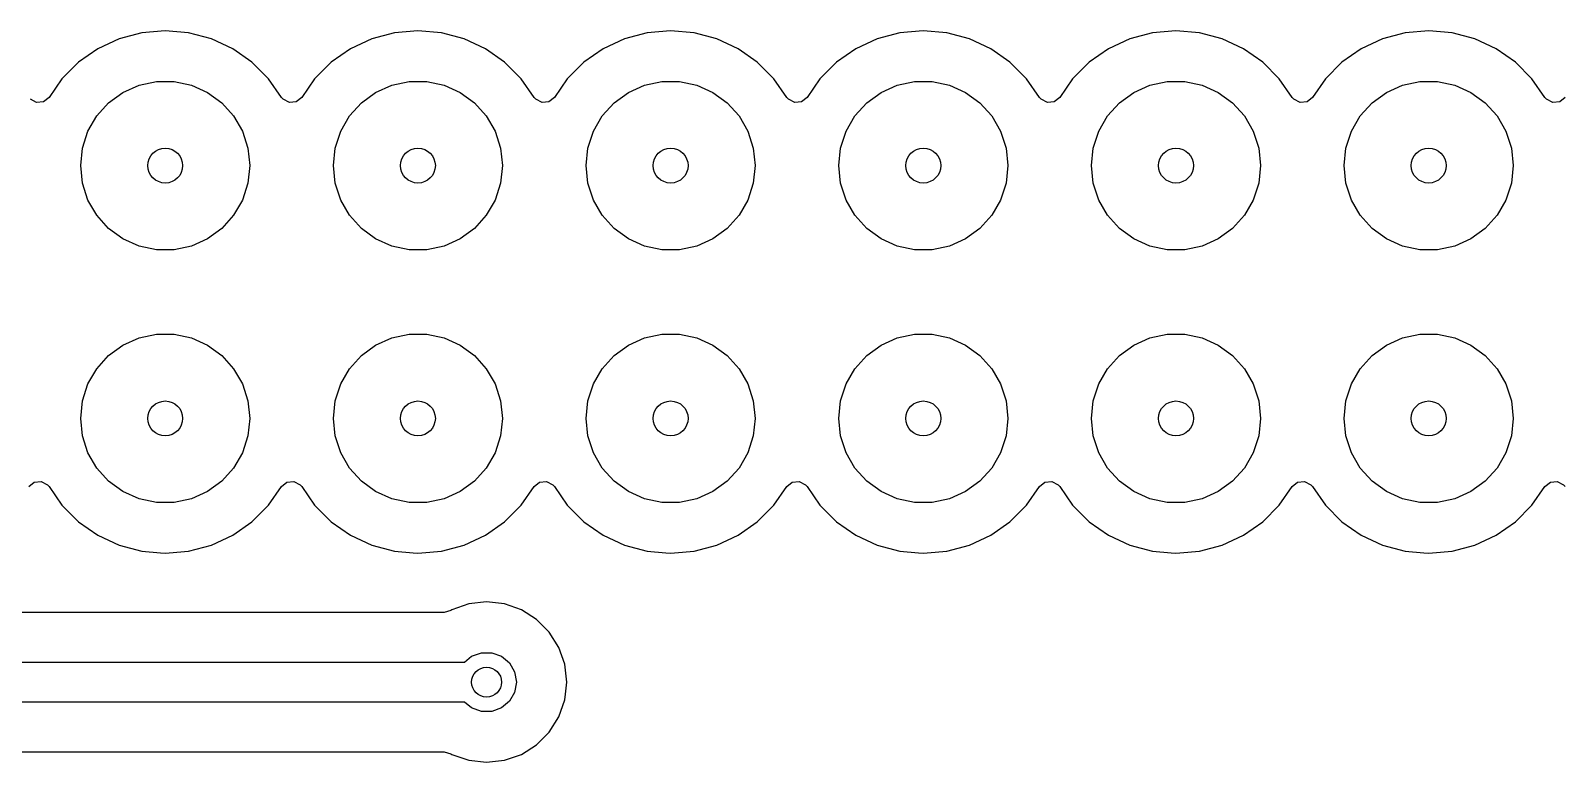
# Model space of a CAD drawing. Extents: x 0.03 to 1.97, y 0.03 to 3.58.
# Drawn here: x 0.997 to 1.604, y 0.414 to 0.703 of the extents above; entities that cross this region are included whole.
import ezdxf

# ---------------------------------------------------------------- set-up
doc = ezdxf.new("R2010")
doc.units = 0
doc.header["$MEASUREMENT"] = 0
doc.layers.add('BLACK', color=7, linetype='CONTINUOUS')

msp = doc.modelspace()

# ---------------------------------------------------------------- linework, layer by layer
at = {"layer": 'BLACK', "linetype": 'CONTINUOUS'}
for p, q in [((1.03175, 0.70015), (1.02331, 0.69622)), ((1.04073, 0.70256), (1.03175, 0.70015)), ((1.03175, 0.70015), (1.03175, 0.70015)), ((1.05, 0.70337), (1.04073, 0.70256)), ((1.04073, 0.70256), (1.04073, 0.70256)), ((1.05927, 0.70256), (1.05, 0.70337)), ((1.05, 0.70337), (1.05, 0.70337)), ((1.06825, 0.70015), (1.05927, 0.70256)), ((1.05927, 0.70256), (1.05927, 0.70256)), ((1.07669, 0.69622), (1.06825, 0.70015)), ((1.06825, 0.70015), (1.06825, 0.70015)), ((1.06825, 0.70015), (1.06825, 0.70015)), ((1.13175, 0.70015), (1.12331, 0.69622)), ((1.14073, 0.70256), (1.13175, 0.70015)), ((1.13175, 0.70015), (1.13175, 0.70015)), ((1.15, 0.70337), (1.14073, 0.70256)), ((1.14073, 0.70256), (1.14073, 0.70256)), ((1.15927, 0.70256), (1.15, 0.70337)), ((1.15, 0.70337), (1.15, 0.70337)), ((1.16825, 0.70015), (1.15927, 0.70256)), ((1.15927, 0.70256), (1.15927, 0.70256)), ((1.17669, 0.69622), (1.16825, 0.70015)), ((1.16825, 0.70015), (1.16825, 0.70015)), ((1.16825, 0.70015), (1.16825, 0.70015)), ((1.23175, 0.70015), (1.22331, 0.69622)), ((1.24073, 0.70256), (1.23175, 0.70015)), ((1.23175, 0.70015), (1.23175, 0.70015)), ((1.25, 0.70337), (1.24073, 0.70256)), ((1.24073, 0.70256), (1.24073, 0.70256)), ((1.25927, 0.70256), (1.25, 0.70337)), ((1.25, 0.70337), (1.25, 0.70337)), ((1.26825, 0.70015), (1.25927, 0.70256)), ((1.25927, 0.70256), (1.25927, 0.70256)), ((1.27669, 0.69622), (1.26825, 0.70015)), ((1.26825, 0.70015), (1.26825, 0.70015)), ((1.26825, 0.70015), (1.26825, 0.70015)), ((1.33175, 0.70015), (1.32331, 0.69622)), ((1.34073, 0.70256), (1.33175, 0.70015)), ((1.33175, 0.70015), (1.33175, 0.70015)), ((1.35, 0.70337), (1.34073, 0.70256)), ((1.34073, 0.70256), (1.34073, 0.70256)), ((1.35927, 0.70256), (1.35, 0.70337)), ((1.35, 0.70337), (1.35, 0.70337)), ((1.36825, 0.70015), (1.35927, 0.70256)), ((1.35927, 0.70256), (1.35927, 0.70256)), ((1.37669, 0.69622), (1.36825, 0.70015)), ((1.36825, 0.70015), (1.36825, 0.70015)), ((1.36825, 0.70015), (1.36825, 0.70015)), ((1.43175, 0.70015), (1.42331, 0.69622)), ((1.44073, 0.70256), (1.43175, 0.70015)), ((1.43175, 0.70015), (1.43175, 0.70015)), ((1.45, 0.70337), (1.44073, 0.70256)), ((1.44073, 0.70256), (1.44073, 0.70256)), ((1.45927, 0.70256), (1.45, 0.70337)), ((1.45, 0.70337), (1.45, 0.70337)), ((1.46825, 0.70015), (1.45927, 0.70256)), ((1.45927, 0.70256), (1.45927, 0.70256)), ((1.47669, 0.69622), (1.46825, 0.70015)), ((1.46825, 0.70015), (1.46825, 0.70015)), ((1.46825, 0.70015), (1.46825, 0.70015)), ((1.53175, 0.70015), (1.52331, 0.69622)), ((1.54073, 0.70256), (1.53175, 0.70015)), ((1.53175, 0.70015), (1.53175, 0.70015)), ((1.55, 0.70337), (1.54073, 0.70256)), ((1.54073, 0.70256), (1.54073, 0.70256)), ((1.55927, 0.70256), (1.55, 0.70337)), ((1.55, 0.70337), (1.55, 0.70337)), ((1.56825, 0.70015), (1.55927, 0.70256)), ((1.55927, 0.70256), (1.55927, 0.70256)), ((1.57669, 0.69622), (1.56825, 0.70015)), ((1.56825, 0.70015), (1.56825, 0.70015)), ((1.56825, 0.70015), (1.56825, 0.70015)), ((1.02331, 0.69622), (1.01569, 0.69089)), ((1.02331, 0.69622), (1.02331, 0.69622)), ((1.08431, 0.69089), (1.07669, 0.69622)), ((1.07669, 0.69622), (1.07669, 0.69622)), ((1.07669, 0.69622), (1.07669, 0.69622)), ((1.12331, 0.69622), (1.11569, 0.69089)), ((1.12331, 0.69622), (1.12331, 0.69622)), ((1.18431, 0.69089), (1.17669, 0.69622)), ((1.17669, 0.69622), (1.17669, 0.69622)), ((1.17669, 0.69622), (1.17669, 0.69622)), ((1.22331, 0.69622), (1.21569, 0.69089)), ((1.22331, 0.69622), (1.22331, 0.69622)), ((1.28431, 0.69089), (1.27669, 0.69622)), ((1.27669, 0.69622), (1.27669, 0.69622)), ((1.27669, 0.69622), (1.27669, 0.69622)), ((1.32331, 0.69622), (1.31569, 0.69089)), ((1.32331, 0.69622), (1.32331, 0.69622)), ((1.38431, 0.69089), (1.37669, 0.69622)), ((1.37669, 0.69622), (1.37669, 0.69622)), ((1.37669, 0.69622), (1.37669, 0.69622)), ((1.42331, 0.69622), (1.41569, 0.69089)), ((1.42331, 0.69622), (1.42331, 0.69622)), ((1.48431, 0.69089), (1.47669, 0.69622)), ((1.47669, 0.69622), (1.47669, 0.69622)), ((1.47669, 0.69622), (1.47669, 0.69622)), ((1.52331, 0.69622), (1.51569, 0.69089)), ((1.52331, 0.69622), (1.52331, 0.69622)), ((1.58431, 0.69089), (1.57669, 0.69622)), ((1.57669, 0.69622), (1.57669, 0.69622)), ((1.57669, 0.69622), (1.57669, 0.69622)), ((1.01569, 0.69089), (1.00911, 0.68431)), ((1.09089, 0.68431), (1.08431, 0.69089)), ((1.08431, 0.69089), (1.08431, 0.69089)), ((1.11569, 0.69089), (1.10911, 0.68431)), ((1.19089, 0.68431), (1.18431, 0.69089)), ((1.18431, 0.69089), (1.18431, 0.69089)), ((1.21569, 0.69089), (1.20911, 0.68431)), ((1.29089, 0.68431), (1.28431, 0.69089)), ((1.28431, 0.69089), (1.28431, 0.69089)), ((1.31569, 0.69089), (1.30911, 0.68431)), ((1.39089, 0.68431), (1.38431, 0.69089)), ((1.38431, 0.69089), (1.38431, 0.69089)), ((1.41569, 0.69089), (1.40911, 0.68431)), ((1.49089, 0.68431), (1.48431, 0.69089)), ((1.48431, 0.69089), (1.48431, 0.69089)), ((1.51569, 0.69089), (1.50911, 0.68431)), ((1.59089, 0.68431), (1.58431, 0.69089)), ((1.58431, 0.69089), (1.58431, 0.69089)), ((1.00911, 0.68431), (1.004, 0.677)), ((1.03327, 0.67898), (1.03966, 0.68183)), ((1.03966, 0.68183), (1.0465, 0.68328)), ((1.0465, 0.68328), (1.0535, 0.68328)), ((1.0535, 0.68328), (1.06034, 0.68183)), ((1.06034, 0.68183), (1.06673, 0.67898)), ((1.096, 0.677), (1.09089, 0.68431)), ((1.10911, 0.68431), (1.104, 0.677)), ((1.13327, 0.67898), (1.13966, 0.68183)), ((1.13966, 0.68183), (1.1465, 0.68328)), ((1.1465, 0.68328), (1.1535, 0.68328)), ((1.1535, 0.68328), (1.16034, 0.68183)), ((1.16034, 0.68183), (1.16673, 0.67898)), ((1.196, 0.677), (1.19089, 0.68431)), ((1.20911, 0.68431), (1.204, 0.677)), ((1.23327, 0.67898), (1.23966, 0.68183)), ((1.23966, 0.68183), (1.2465, 0.68328)), ((1.2465, 0.68328), (1.2535, 0.68328)), ((1.2535, 0.68328), (1.26034, 0.68183)), ((1.26034, 0.68183), (1.26673, 0.67898)), ((1.296, 0.677), (1.29089, 0.68431)), ((1.30911, 0.68431), (1.304, 0.677)), ((1.33327, 0.67898), (1.33966, 0.68183)), ((1.33966, 0.68183), (1.3465, 0.68328)), ((1.3465, 0.68328), (1.3535, 0.68328)), ((1.3535, 0.68328), (1.36034, 0.68183)), ((1.36034, 0.68183), (1.36673, 0.67898)), ((1.396, 0.677), (1.39089, 0.68431)), ((1.40911, 0.68431), (1.404, 0.677)), ((1.43327, 0.67898), (1.43966, 0.68183)), ((1.43966, 0.68183), (1.4465, 0.68328)), ((1.4465, 0.68328), (1.4535, 0.68328)), ((1.4535, 0.68328), (1.46034, 0.68183)), ((1.46034, 0.68183), (1.46673, 0.67898)), ((1.496, 0.677), (1.49089, 0.68431)), ((1.50911, 0.68431), (1.504, 0.677)), ((1.53327, 0.67898), (1.53966, 0.68183)), ((1.53966, 0.68183), (1.5465, 0.68328)), ((1.5465, 0.68328), (1.5535, 0.68328)), ((1.5535, 0.68328), (1.56034, 0.68183)), ((1.56034, 0.68183), (1.56673, 0.67898)), ((1.596, 0.677), (1.59089, 0.68431)), ((0.99911, 0.675), (0.99666, 0.67624)), ((1.00185, 0.67528), (0.99911, 0.675)), ((1.004, 0.677), (1.00185, 0.67528)), ((1.02293, 0.66967), (1.02761, 0.67487)), ((1.02761, 0.67487), (1.03327, 0.67898)), ((1.06673, 0.67898), (1.07239, 0.67487)), ((1.07239, 0.67487), (1.07707, 0.66967)), ((1.09666, 0.67624), (1.096, 0.677)), ((1.09911, 0.675), (1.09666, 0.67624)), ((1.10185, 0.67528), (1.09911, 0.675)), ((1.104, 0.677), (1.10185, 0.67528)), ((1.12293, 0.66967), (1.12761, 0.67487)), ((1.12761, 0.67487), (1.13327, 0.67898)), ((1.16673, 0.67898), (1.17239, 0.67487)), ((1.17239, 0.67487), (1.17707, 0.66967)), ((1.19666, 0.67624), (1.196, 0.677)), ((1.19911, 0.675), (1.19666, 0.67624)), ((1.20185, 0.67528), (1.19911, 0.675)), ((1.204, 0.677), (1.20185, 0.67528)), ((1.22293, 0.66967), (1.22761, 0.67487)), ((1.22761, 0.67487), (1.23327, 0.67898)), ((1.26673, 0.67898), (1.27239, 0.67487)), ((1.27239, 0.67487), (1.27707, 0.66967)), ((1.29666, 0.67624), (1.296, 0.677)), ((1.29911, 0.675), (1.29666, 0.67624)), ((1.30185, 0.67528), (1.29911, 0.675)), ((1.304, 0.677), (1.30185, 0.67528)), ((1.32293, 0.66967), (1.32761, 0.67487)), ((1.32761, 0.67487), (1.33327, 0.67898)), ((1.36673, 0.67898), (1.37239, 0.67487)), ((1.37239, 0.67487), (1.37707, 0.66967)), ((1.39666, 0.67624), (1.396, 0.677)), ((1.39911, 0.675), (1.39666, 0.67624)), ((1.40185, 0.67528), (1.39911, 0.675)), ((1.404, 0.677), (1.40185, 0.67528)), ((1.42293, 0.66967), (1.42761, 0.67487)), ((1.42761, 0.67487), (1.43327, 0.67898)), ((1.46673, 0.67898), (1.47239, 0.67487)), ((1.47239, 0.67487), (1.47707, 0.66967)), ((1.49666, 0.67624), (1.496, 0.677)), ((1.49911, 0.675), (1.49666, 0.67624)), ((1.50185, 0.67528), (1.49911, 0.675)), ((1.504, 0.677), (1.50185, 0.67528)), ((1.52293, 0.66967), (1.52761, 0.67487)), ((1.52761, 0.67487), (1.53327, 0.67898)), ((1.56673, 0.67898), (1.57239, 0.67487)), ((1.57239, 0.67487), (1.57707, 0.66967)), ((1.59666, 0.67624), (1.596, 0.677)), ((1.59911, 0.675), (1.59666, 0.67624)), ((1.60185, 0.67528), (1.59911, 0.675)), ((1.604, 0.677), (1.60185, 0.67528)), ((1.01943, 0.66361), (1.02293, 0.66967)), ((1.07707, 0.66967), (1.08057, 0.66361)), ((1.11943, 0.66361), (1.12293, 0.66967)), ((1.17707, 0.66967), (1.18057, 0.66361)), ((1.21943, 0.66361), (1.22293, 0.66967)), ((1.27707, 0.66967), (1.28057, 0.66361)), ((1.31943, 0.66361), (1.32293, 0.66967)), ((1.37707, 0.66967), (1.38057, 0.66361)), ((1.41943, 0.66361), (1.42293, 0.66967)), ((1.47707, 0.66967), (1.48057, 0.66361)), ((1.51943, 0.66361), (1.52293, 0.66967)), ((1.57707, 0.66967), (1.58057, 0.66361)), ((1.01727, 0.65696), (1.01943, 0.66361)), ((1.08057, 0.66361), (1.08273, 0.65696)), ((1.11727, 0.65696), (1.11943, 0.66361)), ((1.18057, 0.66361), (1.18273, 0.65696)), ((1.21727, 0.65696), (1.21943, 0.66361)), ((1.28057, 0.66361), (1.28273, 0.65696)), ((1.31727, 0.65696), (1.31943, 0.66361)), ((1.38057, 0.66361), (1.38273, 0.65696)), ((1.41727, 0.65696), (1.41943, 0.66361)), ((1.48057, 0.66361), (1.48273, 0.65696)), ((1.51727, 0.65696), (1.51943, 0.66361)), ((1.58057, 0.66361), (1.58273, 0.65696)), ((1.01654, 0.65), (1.01727, 0.65696)), ((1.08273, 0.65696), (1.08346, 0.65)), ((1.11654, 0.65), (1.11727, 0.65696)), ((1.18273, 0.65696), (1.18346, 0.65)), ((1.21654, 0.65), (1.21727, 0.65696)), ((1.28273, 0.65696), (1.28346, 0.65)), ((1.31654, 0.65), (1.31727, 0.65696)), ((1.38273, 0.65696), (1.38346, 0.65)), ((1.41654, 0.65), (1.41727, 0.65696)), ((1.48273, 0.65696), (1.48346, 0.65)), ((1.51654, 0.65), (1.51727, 0.65696)), ((1.58273, 0.65696), (1.58346, 0.65)), ((1.01727, 0.64304), (1.01654, 0.65)), ((1.08346, 0.65), (1.08273, 0.64304)), ((1.11727, 0.64304), (1.11654, 0.65)), ((1.18346, 0.65), (1.18273, 0.64304)), ((1.21727, 0.64304), (1.21654, 0.65)), ((1.28346, 0.65), (1.28273, 0.64304)), ((1.31727, 0.64304), (1.31654, 0.65)), ((1.38346, 0.65), (1.38273, 0.64304)), ((1.41727, 0.64304), (1.41654, 0.65)), ((1.48346, 0.65), (1.48273, 0.64304)), ((1.51727, 0.64304), (1.51654, 0.65)), ((1.58346, 0.65), (1.58273, 0.64304)), ((1.01943, 0.63639), (1.01727, 0.64304)), ((1.08273, 0.64304), (1.08057, 0.63639)), ((1.11943, 0.63639), (1.11727, 0.64304)), ((1.18273, 0.64304), (1.18057, 0.63639)), ((1.21943, 0.63639), (1.21727, 0.64304)), ((1.28273, 0.64304), (1.28057, 0.63639)), ((1.31943, 0.63639), (1.31727, 0.64304)), ((1.38273, 0.64304), (1.38057, 0.63639)), ((1.41943, 0.63639), (1.41727, 0.64304)), ((1.48273, 0.64304), (1.48057, 0.63639)), ((1.51943, 0.63639), (1.51727, 0.64304)), ((1.58273, 0.64304), (1.58057, 0.63639)), ((1.02293, 0.63033), (1.01943, 0.63639)), ((1.08057, 0.63639), (1.07707, 0.63033)), ((1.12293, 0.63033), (1.11943, 0.63639)), ((1.18057, 0.63639), (1.17707, 0.63033)), ((1.22293, 0.63033), (1.21943, 0.63639)), ((1.28057, 0.63639), (1.27707, 0.63033)), ((1.32293, 0.63033), (1.31943, 0.63639)), ((1.38057, 0.63639), (1.37707, 0.63033)), ((1.42293, 0.63033), (1.41943, 0.63639)), ((1.48057, 0.63639), (1.47707, 0.63033)), ((1.52293, 0.63033), (1.51943, 0.63639)), ((1.58057, 0.63639), (1.57707, 0.63033)), ((1.02761, 0.62513), (1.02293, 0.63033)), ((1.07707, 0.63033), (1.07239, 0.62513)), ((1.12761, 0.62513), (1.12293, 0.63033)), ((1.17707, 0.63033), (1.17239, 0.62513)), ((1.22761, 0.62513), (1.22293, 0.63033)), ((1.27707, 0.63033), (1.27239, 0.62513)), ((1.32761, 0.62513), (1.32293, 0.63033)), ((1.37707, 0.63033), (1.37239, 0.62513)), ((1.42761, 0.62513), (1.42293, 0.63033)), ((1.47707, 0.63033), (1.47239, 0.62513)), ((1.52761, 0.62513), (1.52293, 0.63033)), ((1.57707, 0.63033), (1.57239, 0.62513)), ((1.03327, 0.62102), (1.02761, 0.62513)), ((1.03966, 0.61817), (1.03327, 0.62102)), ((1.06673, 0.62102), (1.06034, 0.61817)), ((1.07239, 0.62513), (1.06673, 0.62102)), ((1.13327, 0.62102), (1.12761, 0.62513)), ((1.13966, 0.61817), (1.13327, 0.62102)), ((1.16673, 0.62102), (1.16034, 0.61817)), ((1.17239, 0.62513), (1.16673, 0.62102)), ((1.23327, 0.62102), (1.22761, 0.62513)), ((1.23966, 0.61817), (1.23327, 0.62102)), ((1.26673, 0.62102), (1.26034, 0.61817)), ((1.27239, 0.62513), (1.26673, 0.62102)), ((1.33327, 0.62102), (1.32761, 0.62513)), ((1.33966, 0.61817), (1.33327, 0.62102)), ((1.36673, 0.62102), (1.36034, 0.61817)), ((1.37239, 0.62513), (1.36673, 0.62102)), ((1.43327, 0.62102), (1.42761, 0.62513)), ((1.43966, 0.61817), (1.43327, 0.62102)), ((1.46673, 0.62102), (1.46034, 0.61817)), ((1.47239, 0.62513), (1.46673, 0.62102)), ((1.53327, 0.62102), (1.52761, 0.62513)), ((1.53966, 0.61817), (1.53327, 0.62102)), ((1.56673, 0.62102), (1.56034, 0.61817)), ((1.57239, 0.62513), (1.56673, 0.62102)), ((1.0465, 0.61672), (1.03966, 0.61817)), ((1.0535, 0.61672), (1.0465, 0.61672)), ((1.06034, 0.61817), (1.0535, 0.61672)), ((1.1465, 0.61672), (1.13966, 0.61817)), ((1.1535, 0.61672), (1.1465, 0.61672)), ((1.16034, 0.61817), (1.1535, 0.61672)), ((1.2465, 0.61672), (1.23966, 0.61817)), ((1.2535, 0.61672), (1.2465, 0.61672)), ((1.26034, 0.61817), (1.2535, 0.61672)), ((1.3465, 0.61672), (1.33966, 0.61817)), ((1.3535, 0.61672), (1.3465, 0.61672)), ((1.36034, 0.61817), (1.3535, 0.61672)), ((1.4465, 0.61672), (1.43966, 0.61817)), ((1.4535, 0.61672), (1.4465, 0.61672)), ((1.46034, 0.61817), (1.4535, 0.61672)), ((1.5465, 0.61672), (1.53966, 0.61817)), ((1.5535, 0.61672), (1.5465, 0.61672)), ((1.56034, 0.61817), (1.5535, 0.61672)), ((1.03966, 0.58183), (1.0465, 0.58328)), ((1.0465, 0.58328), (1.0535, 0.58328)), ((1.0535, 0.58328), (1.06034, 0.58183)), ((1.13966, 0.58183), (1.1465, 0.58328)), ((1.1465, 0.58328), (1.1535, 0.58328)), ((1.1535, 0.58328), (1.16034, 0.58183)), ((1.23966, 0.58183), (1.2465, 0.58328)), ((1.2465, 0.58328), (1.2535, 0.58328)), ((1.2535, 0.58328), (1.26034, 0.58183)), ((1.33966, 0.58183), (1.3465, 0.58328)), ((1.3465, 0.58328), (1.3535, 0.58328)), ((1.3535, 0.58328), (1.36034, 0.58183)), ((1.43966, 0.58183), (1.4465, 0.58328)), ((1.4465, 0.58328), (1.4535, 0.58328)), ((1.4535, 0.58328), (1.46034, 0.58183)), ((1.53966, 0.58183), (1.5465, 0.58328)), ((1.5465, 0.58328), (1.5535, 0.58328)), ((1.5535, 0.58328), (1.56034, 0.58183)), ((1.02761, 0.57487), (1.03327, 0.57898)), ((1.03327, 0.57898), (1.03966, 0.58183)), ((1.06034, 0.58183), (1.06673, 0.57898)), ((1.06673, 0.57898), (1.07239, 0.57487)), ((1.12761, 0.57487), (1.13327, 0.57898)), ((1.13327, 0.57898), (1.13966, 0.58183)), ((1.16034, 0.58183), (1.16673, 0.57898)), ((1.16673, 0.57898), (1.17239, 0.57487)), ((1.22761, 0.57487), (1.23327, 0.57898)), ((1.23327, 0.57898), (1.23966, 0.58183)), ((1.26034, 0.58183), (1.26673, 0.57898)), ((1.26673, 0.57898), (1.27239, 0.57487)), ((1.32761, 0.57487), (1.33327, 0.57898)), ((1.33327, 0.57898), (1.33966, 0.58183)), ((1.36034, 0.58183), (1.36673, 0.57898)), ((1.36673, 0.57898), (1.37239, 0.57487)), ((1.42761, 0.57487), (1.43327, 0.57898)), ((1.43327, 0.57898), (1.43966, 0.58183)), ((1.46034, 0.58183), (1.46673, 0.57898)), ((1.46673, 0.57898), (1.47239, 0.57487)), ((1.52761, 0.57487), (1.53327, 0.57898)), ((1.53327, 0.57898), (1.53966, 0.58183)), ((1.56034, 0.58183), (1.56673, 0.57898)), ((1.56673, 0.57898), (1.57239, 0.57487)), ((1.02293, 0.56967), (1.02761, 0.57487)), ((1.07239, 0.57487), (1.07707, 0.56967)), ((1.12293, 0.56967), (1.12761, 0.57487)), ((1.17239, 0.57487), (1.17707, 0.56967)), ((1.22293, 0.56967), (1.22761, 0.57487)), ((1.27239, 0.57487), (1.27707, 0.56967)), ((1.32293, 0.56967), (1.32761, 0.57487)), ((1.37239, 0.57487), (1.37707, 0.56967)), ((1.42293, 0.56967), (1.42761, 0.57487)), ((1.47239, 0.57487), (1.47707, 0.56967)), ((1.52293, 0.56967), (1.52761, 0.57487)), ((1.57239, 0.57487), (1.57707, 0.56967)), ((1.01943, 0.56361), (1.02293, 0.56967)), ((1.07707, 0.56967), (1.08057, 0.56361)), ((1.11943, 0.56361), (1.12293, 0.56967)), ((1.17707, 0.56967), (1.18057, 0.56361)), ((1.21943, 0.56361), (1.22293, 0.56967)), ((1.27707, 0.56967), (1.28057, 0.56361)), ((1.31943, 0.56361), (1.32293, 0.56967)), ((1.37707, 0.56967), (1.38057, 0.56361)), ((1.41943, 0.56361), (1.42293, 0.56967)), ((1.47707, 0.56967), (1.48057, 0.56361)), ((1.51943, 0.56361), (1.52293, 0.56967)), ((1.57707, 0.56967), (1.58057, 0.56361)), ((1.01727, 0.55696), (1.01943, 0.56361)), ((1.08057, 0.56361), (1.08273, 0.55696)), ((1.11727, 0.55696), (1.11943, 0.56361)), ((1.18057, 0.56361), (1.18273, 0.55696)), ((1.21727, 0.55696), (1.21943, 0.56361)), ((1.28057, 0.56361), (1.28273, 0.55696)), ((1.31727, 0.55696), (1.31943, 0.56361)), ((1.38057, 0.56361), (1.38273, 0.55696)), ((1.41727, 0.55696), (1.41943, 0.56361)), ((1.48057, 0.56361), (1.48273, 0.55696)), ((1.51727, 0.55696), (1.51943, 0.56361)), ((1.58057, 0.56361), (1.58273, 0.55696)), ((1.01654, 0.55), (1.01727, 0.55696)), ((1.08273, 0.55696), (1.08346, 0.55)), ((1.11654, 0.55), (1.11727, 0.55696)), ((1.18273, 0.55696), (1.18346, 0.55)), ((1.21654, 0.55), (1.21727, 0.55696)), ((1.28273, 0.55696), (1.28346, 0.55)), ((1.31654, 0.55), (1.31727, 0.55696)), ((1.38273, 0.55696), (1.38346, 0.55)), ((1.41654, 0.55), (1.41727, 0.55696)), ((1.48273, 0.55696), (1.48346, 0.55)), ((1.51654, 0.55), (1.51727, 0.55696)), ((1.58273, 0.55696), (1.58346, 0.55)), ((1.01727, 0.54304), (1.01654, 0.55)), ((1.08346, 0.55), (1.08273, 0.54304)), ((1.11727, 0.54304), (1.11654, 0.55)), ((1.18346, 0.55), (1.18273, 0.54304)), ((1.21727, 0.54304), (1.21654, 0.55)), ((1.28346, 0.55), (1.28273, 0.54304)), ((1.31727, 0.54304), (1.31654, 0.55)), ((1.38346, 0.55), (1.38273, 0.54304)), ((1.41727, 0.54304), (1.41654, 0.55)), ((1.48346, 0.55), (1.48273, 0.54304)), ((1.51727, 0.54304), (1.51654, 0.55)), ((1.58346, 0.55), (1.58273, 0.54304)), ((1.01943, 0.53639), (1.01727, 0.54304)), ((1.08273, 0.54304), (1.08057, 0.53639)), ((1.11943, 0.53639), (1.11727, 0.54304)), ((1.18273, 0.54304), (1.18057, 0.53639)), ((1.21943, 0.53639), (1.21727, 0.54304)), ((1.28273, 0.54304), (1.28057, 0.53639)), ((1.31943, 0.53639), (1.31727, 0.54304)), ((1.38273, 0.54304), (1.38057, 0.53639)), ((1.41943, 0.53639), (1.41727, 0.54304)), ((1.48273, 0.54304), (1.48057, 0.53639)), ((1.51943, 0.53639), (1.51727, 0.54304)), ((1.58273, 0.54304), (1.58057, 0.53639)), ((1.02293, 0.53033), (1.01943, 0.53639)), ((1.08057, 0.53639), (1.07707, 0.53033)), ((1.12293, 0.53033), (1.11943, 0.53639)), ((1.18057, 0.53639), (1.17707, 0.53033)), ((1.22293, 0.53033), (1.21943, 0.53639)), ((1.28057, 0.53639), (1.27707, 0.53033)), ((1.32293, 0.53033), (1.31943, 0.53639)), ((1.38057, 0.53639), (1.37707, 0.53033)), ((1.42293, 0.53033), (1.41943, 0.53639)), ((1.48057, 0.53639), (1.47707, 0.53033)), ((1.52293, 0.53033), (1.51943, 0.53639)), ((1.58057, 0.53639), (1.57707, 0.53033)), ((1.02761, 0.52513), (1.02293, 0.53033)), ((1.07707, 0.53033), (1.07239, 0.52513)), ((1.12761, 0.52513), (1.12293, 0.53033)), ((1.17707, 0.53033), (1.17239, 0.52513)), ((1.22761, 0.52513), (1.22293, 0.53033)), ((1.27707, 0.53033), (1.27239, 0.52513)), ((1.32761, 0.52513), (1.32293, 0.53033)), ((1.37707, 0.53033), (1.37239, 0.52513)), ((1.42761, 0.52513), (1.42293, 0.53033)), ((1.47707, 0.53033), (1.47239, 0.52513)), ((1.52761, 0.52513), (1.52293, 0.53033)), ((1.57707, 0.53033), (1.57239, 0.52513)), ((0.996, 0.523), (0.99815, 0.52472)), ((0.99815, 0.52472), (1.00089, 0.525)), ((1.00089, 0.525), (1.00334, 0.52376)), ((1.00334, 0.52376), (1.004, 0.523)), ((1.004, 0.523), (1.00911, 0.51569)), ((1.03327, 0.52102), (1.02761, 0.52513)), ((1.07239, 0.52513), (1.06673, 0.52102)), ((1.09089, 0.51569), (1.096, 0.523)), ((1.096, 0.523), (1.09815, 0.52472)), ((1.09815, 0.52472), (1.10089, 0.525)), ((1.10089, 0.525), (1.10334, 0.52376)), ((1.10334, 0.52376), (1.104, 0.523)), ((1.104, 0.523), (1.10911, 0.51569)), ((1.13327, 0.52102), (1.12761, 0.52513)), ((1.17239, 0.52513), (1.16673, 0.52102)), ((1.19089, 0.51569), (1.196, 0.523)), ((1.196, 0.523), (1.19815, 0.52472)), ((1.19815, 0.52472), (1.20089, 0.525)), ((1.20089, 0.525), (1.20334, 0.52376)), ((1.20334, 0.52376), (1.204, 0.523)), ((1.204, 0.523), (1.20911, 0.51569)), ((1.23327, 0.52102), (1.22761, 0.52513)), ((1.27239, 0.52513), (1.26673, 0.52102)), ((1.29089, 0.51569), (1.296, 0.523)), ((1.296, 0.523), (1.29815, 0.52472)), ((1.29815, 0.52472), (1.30089, 0.525)), ((1.30089, 0.525), (1.30334, 0.52376)), ((1.30334, 0.52376), (1.304, 0.523)), ((1.304, 0.523), (1.30911, 0.51569)), ((1.33327, 0.52102), (1.32761, 0.52513)), ((1.37239, 0.52513), (1.36673, 0.52102)), ((1.39089, 0.51569), (1.396, 0.523)), ((1.396, 0.523), (1.39815, 0.52472)), ((1.39815, 0.52472), (1.40089, 0.525)), ((1.40089, 0.525), (1.40334, 0.52376)), ((1.40334, 0.52376), (1.404, 0.523)), ((1.404, 0.523), (1.40911, 0.51569)), ((1.43327, 0.52102), (1.42761, 0.52513)), ((1.47239, 0.52513), (1.46673, 0.52102)), ((1.49089, 0.51569), (1.496, 0.523)), ((1.496, 0.523), (1.49815, 0.52472)), ((1.49815, 0.52472), (1.50089, 0.525)), ((1.50089, 0.525), (1.50334, 0.52376)), ((1.50334, 0.52376), (1.504, 0.523)), ((1.504, 0.523), (1.50911, 0.51569)), ((1.53327, 0.52102), (1.52761, 0.52513)), ((1.57239, 0.52513), (1.56673, 0.52102)), ((1.59089, 0.51569), (1.596, 0.523)), ((1.596, 0.523), (1.59815, 0.52472)), ((1.59815, 0.52472), (1.60089, 0.525)), ((1.60089, 0.525), (1.60334, 0.52376)), ((1.60334, 0.52376), (1.604, 0.523)), ((1.03966, 0.51817), (1.03327, 0.52102)), ((1.0465, 0.51672), (1.03966, 0.51817)), ((1.0535, 0.51672), (1.0465, 0.51672)), ((1.06034, 0.51817), (1.0535, 0.51672)), ((1.06673, 0.52102), (1.06034, 0.51817)), ((1.13966, 0.51817), (1.13327, 0.52102)), ((1.1465, 0.51672), (1.13966, 0.51817)), ((1.1535, 0.51672), (1.1465, 0.51672)), ((1.16034, 0.51817), (1.1535, 0.51672)), ((1.16673, 0.52102), (1.16034, 0.51817)), ((1.23966, 0.51817), (1.23327, 0.52102)), ((1.2465, 0.51672), (1.23966, 0.51817)), ((1.2535, 0.51672), (1.2465, 0.51672)), ((1.26034, 0.51817), (1.2535, 0.51672)), ((1.26673, 0.52102), (1.26034, 0.51817)), ((1.33966, 0.51817), (1.33327, 0.52102)), ((1.3465, 0.51672), (1.33966, 0.51817)), ((1.3535, 0.51672), (1.3465, 0.51672)), ((1.36034, 0.51817), (1.3535, 0.51672)), ((1.36673, 0.52102), (1.36034, 0.51817)), ((1.43966, 0.51817), (1.43327, 0.52102)), ((1.4465, 0.51672), (1.43966, 0.51817)), ((1.4535, 0.51672), (1.4465, 0.51672)), ((1.46034, 0.51817), (1.4535, 0.51672)), ((1.46673, 0.52102), (1.46034, 0.51817)), ((1.53966, 0.51817), (1.53327, 0.52102)), ((1.5465, 0.51672), (1.53966, 0.51817)), ((1.5535, 0.51672), (1.5465, 0.51672)), ((1.56034, 0.51817), (1.5535, 0.51672)), ((1.56673, 0.52102), (1.56034, 0.51817)), ((1.00911, 0.51569), (1.00911, 0.51569)), ((1.00911, 0.51569), (1.01569, 0.50911)), ((1.08431, 0.50911), (1.09089, 0.51569)), ((1.10911, 0.51569), (1.10911, 0.51569)), ((1.10911, 0.51569), (1.11569, 0.50911)), ((1.18431, 0.50911), (1.19089, 0.51569)), ((1.20911, 0.51569), (1.20911, 0.51569)), ((1.20911, 0.51569), (1.21569, 0.50911)), ((1.28431, 0.50911), (1.29089, 0.51569)), ((1.30911, 0.51569), (1.30911, 0.51569)), ((1.30911, 0.51569), (1.31569, 0.50911)), ((1.38431, 0.50911), (1.39089, 0.51569)), ((1.40911, 0.51569), (1.40911, 0.51569)), ((1.40911, 0.51569), (1.41569, 0.50911)), ((1.48431, 0.50911), (1.49089, 0.51569)), ((1.50911, 0.51569), (1.50911, 0.51569)), ((1.50911, 0.51569), (1.51569, 0.50911)), ((1.58431, 0.50911), (1.59089, 0.51569)), ((1.01569, 0.50911), (1.0195, 0.50645)), ((1.0195, 0.50645), (1.02331, 0.50378)), ((1.02331, 0.50378), (1.02331, 0.50378)), ((1.02331, 0.50378), (1.02331, 0.50378)), ((1.02331, 0.50378), (1.03175, 0.49985)), ((1.06825, 0.49985), (1.07669, 0.50378)), ((1.07669, 0.50378), (1.08431, 0.50911)), ((1.11569, 0.50911), (1.1195, 0.50645)), ((1.1195, 0.50645), (1.12331, 0.50378)), ((1.12331, 0.50378), (1.12331, 0.50378)), ((1.12331, 0.50378), (1.12331, 0.50378)), ((1.12331, 0.50378), (1.13175, 0.49985)), ((1.16825, 0.49985), (1.17669, 0.50378)), ((1.17669, 0.50378), (1.18431, 0.50911)), ((1.21569, 0.50911), (1.2195, 0.50645)), ((1.2195, 0.50645), (1.22331, 0.50378)), ((1.22331, 0.50378), (1.22331, 0.50378)), ((1.22331, 0.50378), (1.22331, 0.50378)), ((1.22331, 0.50378), (1.23175, 0.49985)), ((1.26825, 0.49985), (1.27669, 0.50378)), ((1.27669, 0.50378), (1.28431, 0.50911)), ((1.31569, 0.50911), (1.3195, 0.50645)), ((1.3195, 0.50645), (1.32331, 0.50378)), ((1.32331, 0.50378), (1.32331, 0.50378)), ((1.32331, 0.50378), (1.32331, 0.50378)), ((1.32331, 0.50378), (1.33175, 0.49985)), ((1.36825, 0.49985), (1.37669, 0.50378)), ((1.37669, 0.50378), (1.38431, 0.50911)), ((1.41569, 0.50911), (1.4195, 0.50645)), ((1.4195, 0.50645), (1.42331, 0.50378)), ((1.42331, 0.50378), (1.42331, 0.50378)), ((1.42331, 0.50378), (1.42331, 0.50378)), ((1.42331, 0.50378), (1.43175, 0.49985)), ((1.46825, 0.49985), (1.47669, 0.50378)), ((1.47669, 0.50378), (1.48431, 0.50911)), ((1.51569, 0.50911), (1.5195, 0.50645)), ((1.5195, 0.50645), (1.52331, 0.50378)), ((1.52331, 0.50378), (1.52331, 0.50378)), ((1.52331, 0.50378), (1.52331, 0.50378)), ((1.52331, 0.50378), (1.53175, 0.49985)), ((1.56825, 0.49985), (1.57669, 0.50378)), ((1.57669, 0.50378), (1.58431, 0.50911)), ((1.03175, 0.49985), (1.04073, 0.49744)), ((1.05927, 0.49744), (1.06825, 0.49985)), ((1.13175, 0.49985), (1.14073, 0.49744)), ((1.15927, 0.49744), (1.16825, 0.49985)), ((1.23175, 0.49985), (1.24073, 0.49744)), ((1.25927, 0.49744), (1.26825, 0.49985)), ((1.33175, 0.49985), (1.34073, 0.49744)), ((1.35927, 0.49744), (1.36825, 0.49985)), ((1.43175, 0.49985), (1.44073, 0.49744)), ((1.45927, 0.49744), (1.46825, 0.49985)), ((1.53175, 0.49985), (1.54073, 0.49744)), ((1.55927, 0.49744), (1.56825, 0.49985)), ((1.04073, 0.49744), (1.04815, 0.49679)), ((1.04815, 0.49679), (1.05, 0.49663)), ((1.05, 0.49663), (1.05154, 0.49676)), ((1.05, 0.49663), (1.05, 0.49663)), ((1.05, 0.49663), (1.05, 0.49663)), ((1.05154, 0.49676), (1.05927, 0.49744)), ((1.14073, 0.49744), (1.14815, 0.49679)), ((1.14815, 0.49679), (1.15, 0.49663)), ((1.15, 0.49663), (1.15154, 0.49676)), ((1.15, 0.49663), (1.15, 0.49663)), ((1.15, 0.49663), (1.15, 0.49663)), ((1.15154, 0.49676), (1.15927, 0.49744)), ((1.24073, 0.49744), (1.24815, 0.49679)), ((1.24815, 0.49679), (1.25, 0.49663)), ((1.25, 0.49663), (1.25154, 0.49676)), ((1.25, 0.49663), (1.25, 0.49663)), ((1.25, 0.49663), (1.25, 0.49663)), ((1.25154, 0.49676), (1.25927, 0.49744)), ((1.34073, 0.49744), (1.34815, 0.49679)), ((1.34815, 0.49679), (1.35, 0.49663)), ((1.35, 0.49663), (1.35154, 0.49676)), ((1.35, 0.49663), (1.35, 0.49663)), ((1.35, 0.49663), (1.35, 0.49663)), ((1.35154, 0.49676), (1.35927, 0.49744)), ((1.44073, 0.49744), (1.44815, 0.49679)), ((1.44815, 0.49679), (1.45, 0.49663)), ((1.45, 0.49663), (1.45154, 0.49676)), ((1.45, 0.49663), (1.45, 0.49663)), ((1.45, 0.49663), (1.45, 0.49663)), ((1.45154, 0.49676), (1.45927, 0.49744)), ((1.54073, 0.49744), (1.54815, 0.49679)), ((1.54815, 0.49679), (1.55, 0.49663)), ((1.55, 0.49663), (1.55154, 0.49676)), ((1.55, 0.49663), (1.55, 0.49663)), ((1.55, 0.49663), (1.55, 0.49663)), ((1.55154, 0.49676), (1.55927, 0.49744)), ((1.16301, 0.474), (1.16041, 0.47325)), ((1.1634, 0.47424), (1.16301, 0.474)), ((1.17011, 0.47659), (1.1634, 0.47424)), ((1.17717, 0.47738), (1.17011, 0.47659)), ((1.17011, 0.47659), (1.17011, 0.47659)), ((1.18422, 0.47659), (1.17717, 0.47738)), ((1.17717, 0.47738), (1.17717, 0.47738)), ((1.19093, 0.47424), (1.18422, 0.47659)), ((1.18422, 0.47659), (1.18422, 0.47659)), ((1.19694, 0.47047), (1.19093, 0.47424)), ((1.16041, 0.47325), (0.70358, 0.47325)), ((1.20196, 0.46544), (1.19694, 0.47047)), ((1.20574, 0.45943), (1.20196, 0.46544)), ((1.16845, 0.45354), (1.17126, 0.4559)), ((1.17126, 0.4559), (1.17511, 0.4573)), ((1.17511, 0.4573), (1.17922, 0.4573)), ((1.17922, 0.4573), (1.18307, 0.4559)), ((1.18307, 0.4559), (1.18621, 0.45326)), ((1.20809, 0.45273), (1.20574, 0.45943)), ((0.7063, 0.45354), (1.16845, 0.45354)), ((1.18621, 0.45326), (1.18826, 0.44971)), ((1.18826, 0.44971), (1.18898, 0.44567)), ((1.20888, 0.44567), (1.20809, 0.45273)), ((1.20809, 0.45273), (1.20809, 0.45273)), ((1.18898, 0.44567), (1.18826, 0.44163)), ((1.20834, 0.44089), (1.20888, 0.44567)), ((1.20888, 0.44567), (1.20888, 0.44567)), ((1.16845, 0.4378), (0.70956, 0.4378)), ((1.17126, 0.43544), (1.16845, 0.4378)), ((1.18621, 0.43808), (1.18307, 0.43544)), ((1.18826, 0.44163), (1.18621, 0.43808)), ((1.20574, 0.43191), (1.20809, 0.43861)), ((1.20809, 0.43861), (1.20834, 0.44089)), ((1.17511, 0.43404), (1.17126, 0.43544)), ((1.17922, 0.43404), (1.17511, 0.43404)), ((1.18307, 0.43544), (1.17922, 0.43404)), ((1.20196, 0.4259), (1.20574, 0.43191)), ((1.19694, 0.42087), (1.20196, 0.4259)), ((1.19093, 0.41709), (1.19694, 0.42087)), ((0.71974, 0.41809), (1.16041, 0.41809)), ((1.16041, 0.41809), (1.16301, 0.41734)), ((1.16301, 0.41734), (1.1634, 0.41709)), ((1.1634, 0.41709), (1.1634, 0.41709)), ((1.1634, 0.41709), (1.1634, 0.41709)), ((1.1634, 0.41709), (1.17011, 0.41475)), ((1.17011, 0.41475), (1.17011, 0.41475)), ((1.17011, 0.41475), (1.17717, 0.41395)), ((1.17717, 0.41395), (1.18422, 0.41475)), ((1.17717, 0.41395), (1.17717, 0.41395)), ((1.17717, 0.41395), (1.17717, 0.41395)), ((1.18422, 0.41475), (1.19093, 0.41709)), ((1.18422, 0.41475), (1.18422, 0.41475)), ((1.18422, 0.41475), (1.18422, 0.41475))]:
    msp.add_line(p, q, dxfattribs=at)
at = {"layer": 'BLACK'}
for centre, radius in [((1.05, 0.65), 0.00689), ((1.15, 0.65), 0.00689), ((1.25, 0.65), 0.00689), ((1.35, 0.65), 0.00689), ((1.45, 0.65), 0.00689), ((1.55, 0.65), 0.00689), ((1.05, 0.55), 0.00689), ((1.15, 0.55), 0.00689), ((1.25, 0.55), 0.00689), ((1.35, 0.55), 0.00689), ((1.45, 0.55), 0.00689), ((1.55, 0.55), 0.00689), ((1.17717, 0.44567), 0.00591)]:
    msp.add_circle(centre, radius, dxfattribs=at)

doc.saveas('drawing.dxf')
